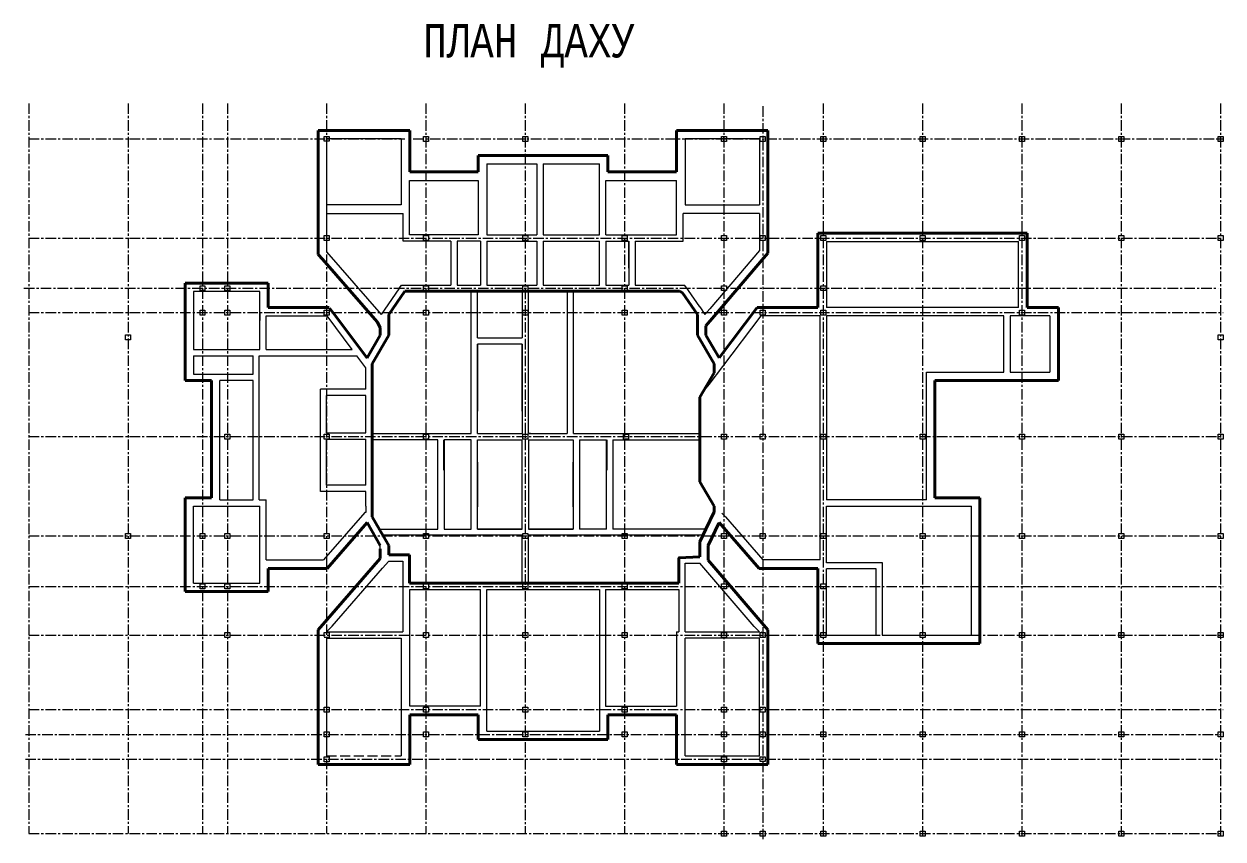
# Model space of a CAD drawing. Header units: millimetres. Extents: x -689206 to 4969298, y -1019800 to 703299.
# Drawn here: x 562722 to 635157, y 538194 to 587467 of the extents above; entities that cross this region are included whole.
import ezdxf

# ---------------------------------------------------------------- set-up
doc = ezdxf.new("R2010")
doc.units = ezdxf.units.MM
doc.linetypes.add('JIS_02_4.0', pattern=[5.5, 4, -1.5])
doc.linetypes.add('осеваяX2', pattern=[101.6, 63.5, -12.7, 12.7, -12.7])
for name, color, linetype, lineweight in [('несущие', 7, 'Continuous', 30), ('РАЗМЕРЫ', 7, 'Continuous', 9), ('стены', 7, 'Continuous', 20)]:
    doc.layers.add(name, color=color, linetype=linetype, lineweight=lineweight)
doc.styles.add('Аннотативный', font='isocteur.ttf', dxfattribs={"width": 0.7, "height": 250})

msp = doc.modelspace()

# ---------------------------------------------------------------- linework, layer by layer
at = {"layer": 'несущие', "linetype": 'ByBlock', "lineweight": 20, "ltscale": 150}
for p, q in [((590677.2, 579014), (593707.2, 579014)), ((594087.2, 579014), (597487.2, 579014)), ((599647.2, 574334), (599647.2, 571684.5)), ((611196.4, 574312), (622807.1, 574312)), ((622807.1, 570332), (622807.1, 574312)), ((594082.2, 572334), (594082.2, 571684.5)), ((594082.2, 571684.5), (597487.2, 571684.5)), ((597867.2, 571684.5), (598852.6, 571684.5)), ((598852.6, 571684.5), (599267.2, 571684.5)), ((599647.2, 571684.5), (602066.6, 571684.5)), ((602066.6, 571684.5), (602267.2, 571684.5)), ((602267.2, 571684.5), (602367.2, 571684.5)), ((602367.2, 571684.5), (602632.6, 571684.5)), ((602763.7, 571494.5), (602632.6, 571684.5)), ((589737.1, 562712), (589737.1, 571304.5)), ((590117.1, 568495.6), (590117.1, 571304.5)), ((592817.1, 571304.5), (592817.1, 568495.6)), ((593197.1, 562712), (593197.1, 571304.5)), ((595537.1, 571304.5), (595537.1, 562712)), ((595917.1, 562712), (595917.1, 571304.5)), ((602822.7, 571408.4), (602763.7, 571494.5)), ((603543.3, 570363.9), (602861.7, 571351.5)), ((622807.1, 570332), (611196.4, 570332)), ((621912.1, 569822), (611196.5, 569822)), ((624698.6, 569822), (622292.1, 569822)), ((590117.1, 568495.6), (592817.1, 568495.6)), ((590117.1, 562715.6), (590117.1, 568115.6)), ((592817.1, 568115.6), (590117.1, 568115.6)), ((592817.1, 568115.6), (592817.1, 562712)), ((583757.1, 562712), (589737.1, 562712)), ((587717.1, 562331.8), (583757.1, 562331.8)), ((587717.1, 556935.6), (587717.1, 562331.8)), ((588097.1, 562331.8), (588097.1, 556935.6)), ((589737.1, 556935.6), (589737.1, 562331.8)), ((590117.1, 562335.6), (592817.1, 562331.8)), ((590117.1, 556935.6), (590117.1, 562331.8)), ((592817.1, 556935.6), (592817.1, 562331.8)), ((593197.1, 562335.6), (595897.1, 562335.6)), ((593197.1, 562335.6), (593197.1, 556935.6)), ((595897.1, 562335.6), (595897.1, 556935.6)), ((595917.1, 562712), (603556.2, 562712)), ((596277.1, 562335.6), (596277.1, 556935.6)), ((597917.1, 556935.6), (597917.1, 562335.6)), ((598297.1, 562335.6), (603556.2, 562335.6)), ((598297.1, 562335.6), (598297.1, 556935.6)), ((604407.2, 558314), (604407.2, 557981.6)), ((584185.2, 556935.6), (587717.1, 556935.6)), ((592817.1, 556555.6), (584404.6, 556555.6)), ((588097.1, 556935.6), (589737.1, 556935.6)), ((592817.1, 556935.6), (590117.1, 556935.6)), ((592817.1, 553660), (592817.1, 556555.6)), ((595897.1, 556935.6), (593197.1, 556935.6)), ((593197.1, 553660), (593197.1, 556555.6)), ((603738.4, 556555.6), (593197.1, 556555.6)), ((597917.1, 556935.6), (596277.1, 556935.6)), ((603916.6, 556935.6), (598297.1, 556935.6)), ((603552.2, 555946.9), (603552.2, 556158.7)), ((585608.2, 554996), (585608.2, 550722)), ((586017.2, 555376), (586017.2, 553660)), ((602277.2, 555146), (602277.2, 555246)), ((602277.2, 555246), (603552.2, 555246)), ((602277.2, 555146), (602277.2, 553660)), ((586025.2, 546219.9), (586025.2, 553280)), ((602277.2, 553280), (602277.2, 550712)), ((581007.1, 550722), (585608.2, 550722)), ((602147.2, 550712), (602147.2, 546219.6)), ((602147.2, 550712), (602277.2, 550712)), ((602657.2, 550712), (607157.2, 550712)), ((606832.3, 551036), (607157.2, 550712)), ((581007.1, 550342), (585513.4, 550338)), ((607157.2, 550332), (602657.2, 550332)), ((590297.2, 546219.9), (586025.2, 546219.9)), ((597861.7, 546219.6), (602147.2, 546219.6)), ((590677.2, 544719.9), (597483.9, 544719.9)), ((602657.2, 543219.9), (607157.2, 543219.9))]:
    msp.add_line(p, q, dxfattribs=at)
at = {"layer": 'несущие', "linetype": 'ByBlock', "lineweight": 40, "ltscale": 150}
for p, q in [((610686.4, 574822), (610686.4, 570332)), ((623317.1, 574822), (610686.4, 574822)), ((623317.1, 570332), (623317.1, 574822)), ((577477.8, 570332), (581151.4, 570329.5)), ((607012.5, 570332), (604714.2, 567280.7)), ((610686.5, 570332), (607012.5, 570332)), ((625208.6, 570332), (623317.1, 570332)), ((583444.1, 567268.1), (581545.9, 569822)), ((577477.8, 553160), (572457.8, 553160)), ((607667.2, 549993), (607667.2, 542709.9)), ((586025.2, 545709.9), (590167.2, 545709.9)), ((590167.2, 544209.9), (590167.2, 545709.9)), ((602147.2, 545709.6), (597993.6, 545709.6)), ((597993.6, 544209.9), (597993.6, 545709.6)), ((597993.6, 544209.9), (590167.2, 544209.9)), ((580497.1, 542709.9), (586025.2, 542709.9)), ((602147.2, 542709.9), (602147.2, 543219.9)), ((607667.2, 542709.9), (602147.2, 542709.9))]:
    msp.add_line(p, q, dxfattribs=at)
at = {"layer": 'несущие', "color": 18, "linetype": 'ByBlock', "lineweight": 20, "ltscale": 150, "true_color": 0x000000}
for p, q in [((588517.2, 574334), (588517.2, 571684.5)), ((588897.2, 574334), (588897.2, 571684.5)), ((590297.2, 574334), (590297.2, 571684.5)), ((590677.2, 572334), (590677.2, 571684.5)), ((593707.2, 572334), (593707.2, 571684.5)), ((585373.9, 571455.7), (585531.8, 571684.5)), ((585531.8, 571684.5), (588517.2, 571684.5)), ((588897.2, 571684.5), (590297.2, 571684.5)), ((590677.2, 571684.5), (592005.6, 571684.5)), ((592005.6, 571684.5), (593707.2, 571684.5)), ((589737.1, 571304.5), (585729.7, 571304.5)), ((592005.6, 571304.5), (590117.1, 571304.5)), ((592817.1, 571304.5), (592005.6, 571304.5)), ((595537.1, 571304.5), (593197.1, 571304.5)), ((598852.6, 571304.5), (595917.1, 571304.5)), ((602066.6, 571304.5), (598852.6, 571304.5)), ((602267.2, 571304.5), (602066.6, 571304.5)), ((602367.2, 571304.5), (602267.2, 571304.5)), ((602367.2, 571304.5), (602436, 571304.5)), ((602551.4, 571137.3), (602436, 571304.5)), ((577347.8, 569822), (581035.9, 569822)), ((582544.7, 567792), (581035.9, 569822)), ((576557.1, 566292), (576557.1, 567412)), ((576937.1, 566292), (576937.1, 567412)), ((577347.8, 567792), (582544.7, 567792)), ((577347.8, 567412), (582827.1, 567412)), ((583377.1, 566672), (582827.1, 567412)), ((596277.1, 562335.6), (597917.1, 562335.6)), ((572967.8, 553670), (576967.8, 553670))]:
    msp.add_line(p, q, dxfattribs=at)
at = {"layer": 'несущие', "lineweight": 20}
for p, q in [((585685.6, 571240.6), (585729.7, 571304.5)), ((607227.7, 569822), (604910.2, 566758.3)), ((590117.1, 562712), (590117.1, 562715.6)), ((593197.1, 562712), (595537.1, 562712))]:
    msp.add_line(p, q, dxfattribs=at)
at = {"layer": 'несущие', "linetype": 'ByBlock', "lineweight": 20}
for p, q in [((602861.7, 571351.5), (602822.7, 571408.4)), ((604917, 557857), (604932, 557840.9))]:
    msp.add_line(p, q, dxfattribs=at)
at = {"layer": 'несущие', "linetype": 'JIS_02_4.0', "lineweight": 40, "ltscale": 150}
msp.add_line((581545.9, 569822), (581151.4, 570329.5), dxfattribs=at)
at = {"layer": 'несущие', "color": 18, "true_color": 0x000000}
for p, q in [((603543.3, 570363.9), (603543.8, 570364.2)), ((583450.2, 567278.7), (583444.1, 567268.1))]:
    msp.add_line(p, q, dxfattribs=at)
at = {"layer": 'несущие', "lineweight": 20, "ltscale": 150}
msp.add_line((610816.4, 569822), (607227.7, 569822), dxfattribs=at)
at = {"layer": 'несущие', "color": 18, "linetype": 'JIS_02_4.0', "lineweight": 20, "ltscale": 150, "true_color": 0x000000}
msp.add_line((610816.4, 569541.2), (610816.4, 569822), dxfattribs=at)
at = {"layer": 'несущие', "color": 18, "lineweight": 20, "true_color": 0x000000}
for p, q in [((589737.1, 562331.8), (588097.1, 562331.8)), ((590117.1, 562712), (592817.1, 562712)), ((607257.2, 550712), (607355.9, 550612))]:
    msp.add_line(p, q, dxfattribs=at)
at = {"layer": 'несущие', "linetype": 'JIS_02_4.0', "lineweight": 20, "ltscale": 150}
for p, q in [((581007.1, 550722), (581338.1, 551070.6)), ((581007.1, 543219.9), (585507.2, 543219.9))]:
    msp.add_line(p, q, dxfattribs=at)
at = {"layer": 'несущие', "color": 18, "lineweight": 30, "true_color": 0x000000}
msp.add_line((602147.2, 543157.5), (602147.2, 543019.9), dxfattribs=at)
at = {"layer": 'РАЗМЕРЫ', "linetype": 'JIS_02_4.0', "lineweight": 40, "ltscale": 150}
msp.add_line((580497.1, 573540), (580497.1, 573764.5), dxfattribs=at)
at = {"layer": 'РАЗМЕРЫ', "linetype": 'ByBlock', "lineweight": 40, "ltscale": 150}
for p, q in [((580752.1, 573247.3), (580497.1, 573540)), ((584052.7, 569457.8), (584247.1, 569121)), ((604714.2, 557327.2), (607131.6, 554556.8)), ((610686.6, 554556.8), (607131.6, 554556.8))]:
    msp.add_line(p, q, dxfattribs=at)
at = {"layer": 'РАЗМЕРЫ', "linetype": 'ByBlock', "lineweight": 40}
for p, q in [((607412.2, 573322.3), (607667.2, 573621.1)), ((584757.1, 569895.3), (585729.7, 571304.5)), ((585729.7, 571304.5), (602317.2, 571304.5)), ((602317.2, 571304.5), (602493.7, 571220.9)), ((602493.7, 571220.9), (603407.2, 569897.3)), ((584757.1, 568659), (584757.1, 569895.3)), ((603407.2, 569897.3), (603407.2, 568661)), ((604412.2, 569807.4), (603917.2, 569227.4)), ((583757.1, 566927), (584757.1, 568659)), ((603407.2, 568661), (604407.2, 566929)), ((583757.1, 557677), (583757.1, 566927)), ((604407.2, 566929), (604407.2, 566385.7)), ((604407.2, 566385.7), (603556.2, 564911.8)), ((603556.2, 564911.8), (603556.2, 559787.9)), ((603556.2, 559787.9), (604407.2, 558314)), ((604407.2, 557981.6), (603916.6, 556935.6)), ((604407.2, 558314), (604407.2, 557981.6)), ((584424, 556522), (583757.1, 557677)), ((584757.1, 555944.9), (584424, 556522)), ((603916.6, 556935.6), (603552.2, 556158.7)), ((584757.1, 555376), (584757.1, 555944.9)), ((603552.2, 556158.7), (603552.2, 555246)), ((586017.2, 555376), (584757.1, 555376)), ((586017.2, 553660), (586017.2, 555376)), ((603552.2, 555246), (602277.2, 555196)), ((602277.2, 555196), (602277.2, 553660)), ((602277.2, 553660), (586017.2, 553660))]:
    msp.add_line(p, q, dxfattribs=at)
at = {"layer": 'РАЗМЕРЫ', "color": 18, "true_color": 0x000000}
for p, q in [((592817.1, 568115.6), (590117.1, 568115.6)), ((590117.1, 568115.6), (590117.1, 566765.6)), ((592817.1, 566765.6), (592817.1, 568115.6)), ((590117.1, 566765.6), (590117.1, 564065.6)), ((592817.1, 566465.6), (592817.1, 566765.6)), ((592817.1, 566165.6), (592817.1, 566465.6)), ((592817.1, 565865.6), (592817.1, 566165.6)), ((592817.1, 565565.6), (592817.1, 565865.6)), ((592817.1, 565265.6), (592817.1, 565565.6)), ((592817.1, 564065.6), (592817.1, 565265.6)), ((592817.1, 564665.6), (592817.1, 564965.6)), ((592817.1, 564065.6), (592817.1, 564365.6)), ((593197.1, 564232), (593197.1, 564352)), ((595537.1, 564352), (595537.1, 562832)), ((590117.1, 562865.6), (590117.1, 564065.6)), ((592817.1, 564065.6), (592817.1, 562865.6)), ((592817.1, 564065.6), (592817.1, 562715.6)), ((590117.1, 562715.6), (590117.1, 562865.6)), ((595537.1, 562832), (595537.1, 562712)), ((593317.1, 562712), (593197.1, 562712)), ((593197.1, 562335.6), (595897.1, 562335.6)), ((590117.1, 560985.6), (590117.1, 559785.6)), ((590117.1, 560985.6), (590117.1, 560685.6)), ((592817.1, 558285.6), (592817.1, 560985.6)), ((593197.1, 560985.6), (593197.1, 559785.6)), ((593197.1, 560985.6), (593197.1, 560685.6)), ((595897.1, 558285.6), (595897.1, 560985.6)), ((590117.1, 560385.6), (590117.1, 560085.6)), ((593197.1, 560385.6), (593197.1, 560085.6)), ((590117.1, 559785.6), (590117.1, 559485.6)), ((590117.1, 559485.6), (590117.1, 559185.6)), ((593197.1, 559785.6), (593197.1, 559485.6)), ((593197.1, 559485.6), (593197.1, 559185.6)), ((590117.1, 559185.6), (590117.1, 558885.6)), ((590117.1, 558885.6), (590117.1, 558585.6)), ((590117.1, 558585.6), (590117.1, 558285.6)), ((593197.1, 559185.6), (593197.1, 558885.6)), ((593197.1, 558885.6), (593197.1, 558585.6)), ((593197.1, 558585.6), (593197.1, 558285.6)), ((590117.1, 556935.6), (592817.1, 556935.6)), ((593197.1, 556935.6), (595897.1, 556935.6))]:
    msp.add_line(p, q, dxfattribs=at)
at = {"layer": 'РАЗМЕРЫ', "linetype": 'ByBlock', "lineweight": 20}
for p, q in [((604910.2, 566758.3), (604093.7, 565674.2)), ((604093.7, 565674.2), (603918.3, 565441.3)), ((593197.1, 562712), (593197.1, 564232))]:
    msp.add_line(p, q, dxfattribs=at)
at = {"layer": 'РАЗМЕРЫ', "lineweight": 20}
msp.add_line((604875.6, 557901.3), (605095.9, 557665.4), dxfattribs=at)
at = {"layer": 'РАЗМЕРЫ', "lineweight": 20, "ltscale": 150}
for p, q in [((604932, 557840.9), (605095.9, 557665.4)), ((605095.9, 557665.4), (607363.4, 555066.8)), ((607480.6, 555066.8), (607363.4, 555066.8)), ((610816.5, 555066.8), (607480.6, 555066.8))]:
    msp.add_line(p, q, dxfattribs=at)
at = {"layer": 'РАЗМЕРЫ', "lineweight": 30}
msp.add_line((604714.2, 557327.2), (607131.6, 554556.8), dxfattribs=at)
at = {"layer": 'РАЗМЕРЫ', "linetype": 'ByBlock', "lineweight": 20, "ltscale": 150}
for p, q in [((614576.6, 554899.9), (611196.5, 554899.9)), ((614196.6, 554519.9), (611196.5, 554519.9)), ((614196.6, 550519.9), (614196.6, 554519.9)), ((614576.6, 550519.9), (614576.6, 554519.9))]:
    msp.add_line(p, q, dxfattribs=at)
at = {"layer": 'РАЗМЕРЫ', "color": 18, "linetype": 'JIS_02_4.0', "lineweight": 20, "ltscale": 150, "true_color": 0x000000}
msp.add_line((614576.6, 554519.9), (614576.6, 554899.9), dxfattribs=at)
at = {"layer": 'РАЗМЕРЫ', "color": 18, "lineweight": 25, "true_color": 0x000000}
msp.add_line((597483.6, 545536.7), (597483.9, 545536.7), dxfattribs=at)
at = {"layer": 'стены', "color": 18, "linetype": 'осеваяX2', "lineweight": 15, "ltscale": 10, "true_color": 0x000000}
for p, q in [((563007.1, 582667.4), (563007.1, 538519.9)), ((569007.1, 582667.4), (569007.1, 538519.9)), ((573507.1, 582667.4), (573507.1, 538519.9)), ((575007.1, 582667.4), (575007.1, 538519.9)), ((587007.1, 582667.4), (587007.1, 538519.9)), ((593007.1, 582667.4), (593007.1, 574674)), ((599007.1, 582667.4), (599007.1, 538519.9)), ((605007.1, 582667.4), (605007.1, 538372)), ((607347.2, 582489.4), (607347.2, 538193.9)), ((611007.1, 582667.4), (611007.1, 538372)), ((617007.1, 582667.4), (617007.1, 538372)), ((623007.1, 582667.4), (623007.1, 538372)), ((629007.1, 582667.4), (629007.1, 538369.9)), ((635007.1, 582667.4), (635007.1, 538372)), ((563007.1, 580524), (585725.2, 580524)), ((586235.2, 580522), (635157.1, 580522)), ((563007.1, 574522), (635157.1, 574522)), ((593007.1, 574522), (593007.1, 538519.9)), ((562721.5, 571494.5), (634871.5, 571494.5)), ((563007.1, 570022), (635157.1, 570022)), ((563007.1, 562522), (635157.1, 562522)), ((563007.1, 556522), (635157.1, 556522)), ((563007.1, 553470), (635157.1, 553470)), ((563007.1, 550522), (635157.1, 550522)), ((563007.1, 546019.9), (635157.1, 546019.9)), ((562804.8, 544519.9), (634954.8, 544519.9)), ((562804.8, 543019.9), (634954.8, 543019.9)), ((563007.1, 538519.9), (635157.1, 538519.9))]:
    msp.add_line(p, q, dxfattribs=at)
at = {"layer": 'стены', "color": 18, "linetype": 'осеваяX2', "ltscale": 10, "true_color": 0x000000}
msp.add_line((581007.1, 582667.4), (581007.1, 538519.9), dxfattribs=at)
at = {"layer": 'стены', "linetype": 'ByBlock', "lineweight": 40, "ltscale": 150}
for p, q in [((580497.1, 577004.6), (580497.1, 581032)), ((580497.1, 581032), (586025.2, 581032)), ((586025.2, 581032), (586025.2, 578524)), ((602139.2, 581032), (602139.2, 578524)), ((590167.2, 579524), (590167.2, 578524)), ((590167.2, 579524), (597997.2, 579524)), ((597997.2, 578524), (597997.2, 579524)), ((590167.2, 578524), (586025.2, 578524)), ((597997.2, 578524), (602139.2, 578524)), ((580497.1, 573764.5), (580497.1, 577004.6)), ((580752.1, 573247.3), (584052.7, 569457.8)), ((577477.8, 571802), (572457.8, 571802)), ((572457.8, 571802), (572457.8, 565912)), ((577477.8, 571802), (577477.8, 570332)), ((625208.6, 570332), (625208.6, 565914)), ((584247.1, 568659), (583450.2, 567278.7)), ((584247.1, 569121), (584247.1, 568659)), ((603917.2, 569227.4), (603917.2, 568661)), ((603917.2, 568661), (604714.2, 567280.7)), ((572967.8, 565912), (572457.8, 565912)), ((572967.8, 565912), (574047.1, 565912)), ((574047.1, 558822), (574047.1, 565912)), ((617747.3, 565914), (620469.4, 565914)), ((617747.3, 565914), (617747.3, 558824)), ((620469.4, 565914), (625208.6, 565914)), ((572457.8, 553160), (572457.8, 558822)), ((572457.8, 558822), (574047.1, 558822)), ((617747.3, 558824), (620469.4, 558824)), ((620469.4, 558824), (620469.4, 550009.9)), ((583450.2, 557325.2), (581032.8, 554554.8)), ((584247.1, 555944.9), (583450.2, 557325.2)), ((604693.8, 557292), (604062, 555944.9)), ((604062, 555054.1), (604062, 555944.9)), ((580497.1, 550839.5), (584247.1, 555144.9)), ((607667.2, 550839.5), (604062, 555054.1)), ((581032.8, 554554.8), (577477.8, 554554.8)), ((577477.8, 553160), (577477.8, 554554.8)), ((610686.6, 550009.9), (610686.6, 554556.8)), ((580497.1, 550839.5), (580497.1, 542709.9)), ((607667.2, 549993), (607667.2, 550839.5)), ((620469.4, 550009.9), (610686.6, 550009.9)), ((586025.2, 545709.9), (586025.2, 542709.9)), ((602147.2, 543157.5), (602147.2, 545709.6))]:
    msp.add_line(p, q, dxfattribs=at)
at = {"layer": 'стены', "linetype": 'ByBlock', "lineweight": 40}
for p, q in [((602139.2, 581032), (607667.2, 581032)), ((607667.2, 573621.1), (607667.2, 581032)), ((607412.2, 573322.3), (604412.2, 569807.4)), ((603917.2, 568661), (604417.2, 567795))]:
    msp.add_line(p, q, dxfattribs=at)
at = {"layer": 'стены', "linetype": 'ByBlock', "lineweight": 20, "ltscale": 150}
for p, q in [((585515.2, 580524), (581007.1, 580524)), ((581007.1, 580524), (581007.1, 576524)), ((585507.2, 580524), (585507.2, 576524)), ((602657.2, 580524), (602657.2, 576524)), ((590677.2, 579014), (590677.2, 574714)), ((593707.2, 579014), (593707.2, 574714)), ((594087.2, 579014), (594087.2, 574714)), ((597487.2, 574714), (597487.2, 579014)), ((586017.2, 574714), (586017.2, 578014)), ((586017.2, 578014), (590167.2, 578014)), ((590167.2, 578014), (590167.2, 574714)), ((597867.2, 574714), (597867.2, 578014)), ((597867.2, 578014), (602147.2, 578014)), ((602147.2, 574714), (602147.2, 578014)), ((585507.2, 576524), (581007.1, 576524)), ((581007.1, 576014), (581007.1, 573688.9)), ((607157.2, 576014), (602537.2, 576014)), ((602537.2, 574334), (602537.2, 576014)), ((590167.2, 574714), (586017.2, 574714)), ((590677.2, 574714), (593707.2, 574714)), ((594087.2, 574714), (597487.2, 574714)), ((597867.2, 574714), (602147.2, 574714)), ((594082.2, 574334), (594082.2, 572334)), ((597487.2, 571684.5), (597487.2, 574334)), ((597867.2, 574334), (599267.2, 574334)), ((597867.2, 574334), (597867.2, 571684.5)), ((599267.2, 574334), (599267.2, 571684.5)), ((599267.2, 572759.6), (599267.2, 574334)), ((599647.2, 574334), (602537.2, 574334)), ((607157.2, 573764), (604157.2, 570249.1)), ((603543.8, 570364.2), (603862, 569903.2)), ((611196.5, 569822), (611196.5, 558694)), ((622292.1, 569822), (622292.1, 566424)), ((624698.6, 569822), (624698.6, 566424)), ((617237.3, 558694), (617237.3, 566424)), ((617237.3, 566424), (621912.1, 566424)), ((622292.1, 566424), (624698.6, 566424)), ((603556.2, 559787.9), (603556.2, 562335.6)), ((604407.2, 558314), (603556.2, 559787.9)), ((617237.3, 558694), (611196.5, 558694)), ((604407.2, 557981.6), (603916.6, 556935.6)), ((611196.5, 558314), (619959.4, 558314)), ((619959.4, 550522), (619959.4, 558314)), ((583757.1, 557677), (584185.2, 556935.6)), ((603738.4, 556555.6), (603552.2, 556158.7)), ((603552.2, 555946.9), (603552.2, 555246)), ((584389.7, 554574.2), (584757.1, 554996)), ((584757.1, 555376), (586017.2, 555376)), ((584757.1, 554996), (585608.2, 554996)), ((602657.2, 550712), (602657.2, 554866)), ((602657.2, 554866), (603552, 554866)), ((606832.3, 551036), (603552, 554866)), ((581338.1, 551070.6), (584389.7, 554574.2)), ((611196.5, 550522), (611196.5, 554519.9)), ((586017.2, 553660), (592817.1, 553660)), ((593197.1, 553660), (602277.2, 553660)), ((586025.2, 553280), (590297.2, 553280)), ((590677.2, 553280), (597483.9, 553280)), ((597483.9, 553280), (597483.9, 544719.9)), ((597860.7, 553280), (602277.2, 553280)), ((597860.7, 553280), (597861.7, 546219.6)), ((611196.6, 550519.9), (614196.6, 550519.9)), ((614576.6, 550519.9), (619959.4, 550519.9)), ((585513.4, 550333), (585507.2, 543219.9)), ((602657.2, 543219.9), (602657.2, 550332)), ((607157.2, 543219.9), (607157.2, 550332))]:
    msp.add_line(p, q, dxfattribs=at)
at = {"layer": 'стены', "linetype": 'ByBlock', "lineweight": 20}
for p, q in [((607157.2, 580524), (602657.2, 580524)), ((607157.2, 580522), (607157.2, 576524)), ((602657.2, 576524), (607157.2, 576524)), ((590297.2, 574334), (588897.2, 574334))]:
    msp.add_line(p, q, dxfattribs=at)
at = {"layer": 'стены', "color": 18, "true_color": 0x000000}
for p, q in [((604857.1, 580522), (605157.1, 580522)), ((605007.1, 580372), (605007.1, 580672)), ((610857.1, 580522), (611157.1, 580522)), ((611007.1, 580372), (611007.1, 580672)), ((616857.1, 580522), (617157.1, 580522)), ((617007.1, 580372), (617007.1, 580672)), ((622857.1, 580522), (623157.1, 580522)), ((623007.1, 580372), (623007.1, 580672)), ((628857.1, 580522), (629157.1, 580522)), ((629007.1, 580372), (629007.1, 580672)), ((634857.1, 580522), (635157.1, 580522)), ((635007.1, 580372), (635007.1, 580672)), ((602657.2, 576524), (602809.2, 576524)), ((597867.2, 574334), (597941.2, 574334)), ((599141.2, 574334), (599267.2, 574334)), ((599267.2, 572714), (599267.2, 572759.6)), ((585004, 570252.9), (584757.1, 569895.3)), ((585004, 570252.9), (584757.1, 569895.3)), ((576967.8, 570049.1), (576967.8, 569539.1)), ((584247.1, 569967.9), (584302.4, 569903.2)), ((584247.1, 568659), (583747.1, 567793)), ((584757.1, 568659), (584257.1, 567793)), ((603407.2, 568661), (604407.2, 566929)), ((584247.1, 555944.9), (583747.1, 556810.9)), ((584757.1, 555944.9), (584404.6, 556555.6)), ((584247.1, 555144.9), (584247.1, 555944.9)), ((584247.1, 555144.9), (584247.1, 555944.9)), ((584757.1, 555944.9), (584757.1, 555376)), ((584757.1, 555944.9), (584757.1, 555376)), ((580497.1, 550839.5), (584247.1, 555144.9)), ((580497.1, 550839.5), (584247.1, 555144.9)), ((580497.1, 549993), (580497.1, 550839.5)), ((580497.1, 549993), (580497.1, 550839.5)), ((607667.2, 549993), (607667.2, 550839.5)), ((622857.1, 550522), (623157.1, 550522)), ((623007.1, 550372), (623007.1, 550672)), ((628857.1, 550519.9), (629157.1, 550519.9)), ((629007.1, 550369.9), (629007.1, 550669.9)), ((634857.1, 550522), (635157.1, 550522)), ((635007.1, 550372), (635007.1, 550672))]:
    msp.add_line(p, q, dxfattribs=at)
at = {"layer": 'стены', "color": 18, "lineweight": 30, "true_color": 0x000000}
for p, q in [((597637.2, 579524), (597997.2, 579524)), ((607667.2, 576014), (607667.2, 577005.2)), ((607667.2, 576014), (607667.2, 575935.8)), ((603234.2, 570150.6), (603233.2, 570149.5)), ((604714.2, 557327.2), (606676.9, 555077.9)), ((604714.2, 557327.2), (606686.6, 555066.8)), ((603552.2, 555945.5), (603552, 555944.9)), ((607131.6, 554556.8), (608095.8, 554556.8)), ((605190.2, 552951), (605192.1, 552951)), ((605294.7, 552831), (605294.9, 552831)), ((607667.2, 550841.5), (607571, 550952))]:
    msp.add_line(p, q, dxfattribs=at)
at = {"layer": 'стены', "color": 18, "linetype": 'ByBlock', "lineweight": 20, "ltscale": 150, "true_color": 0x000000}
for p, q in [((581007.1, 576014), (585627.2, 576014)), ((585627.2, 574334), (585627.2, 576014)), ((588517.2, 574334), (585627.2, 574334)), ((590677.2, 574334), (593707.2, 574334)), ((590677.2, 574334), (590677.2, 572334)), ((593707.2, 574334), (593707.2, 572334)), ((594082.2, 574334), (597487.2, 574334)), ((581007.1, 573688.9), (584303.3, 569904.5)), ((576967.8, 571292), (572967.8, 571292)), ((572967.8, 571292), (572967.8, 567792)), ((576967.8, 567792), (576967.8, 571292)), ((577347.8, 567792), (577347.8, 569822)), ((603407.2, 569461), (603407.2, 569897.3)), ((603407.2, 568661), (603407.2, 569461)), ((583757.1, 566927), (584757.1, 568659)), ((572967.8, 567792), (576967.8, 567792)), ((572967.8, 567412), (572967.8, 566292)), ((572967.8, 567412), (576557.1, 567412)), ((576937.1, 567412), (577347.8, 567412)), ((583757.1, 562712), (583757.1, 566927)), ((604407.2, 566385.7), (604407.2, 566929)), ((572967.8, 566292), (576557.1, 566292)), ((574557.1, 558692), (574557.1, 565912)), ((576557.1, 565912), (574557.1, 565912)), ((576557.1, 558692), (576557.1, 565912)), ((576937.1, 558692), (576937.1, 566292)), ((583377.1, 565392), (583377.1, 566292)), ((603556.2, 564911.8), (604407.2, 566385.7)), ((580627.1, 559212), (580627.1, 565392)), ((583377.1, 565392), (580627.1, 565392)), ((581007.1, 562751.9), (581007.1, 565012)), ((583377.1, 565012), (581007.1, 565012)), ((583377.1, 562751.9), (583377.1, 565012)), ((603556.2, 563185.8), (603556.2, 564911.8)), ((603556.2, 562712), (603556.2, 563185.8)), ((581007.1, 562751.9), (583377.1, 562751.9)), ((581007.1, 559592), (581007.1, 562372)), ((581007.1, 562372), (583377.1, 562371.9)), ((583757.1, 557932), (583757.1, 562331.8)), ((583377.1, 559212), (580627.1, 559212)), ((583377.1, 559592), (581007.1, 559592)), ((583377.1, 558312), (583377.1, 559212)), ((574557.1, 558692), (576557.1, 558692)), ((576937.1, 558692), (577347.8, 558692)), ((577347.8, 555064.8), (577347.8, 558692)), ((572967.8, 553670), (572967.8, 558312)), ((572967.8, 558312), (576967.8, 558312)), ((576967.8, 553670), (576967.8, 558312)), ((583315.4, 557932), (580813.6, 555064.8)), ((583377.1, 557932), (583315.4, 557932)), ((583377.1, 558312), (583377.1, 557932)), ((577347.8, 555064.8), (580813.6, 555064.8)), ((590297.2, 546219.9), (590297.2, 553280)), ((590677.2, 544719.9), (590677.2, 553280)), ((581007.1, 550342), (581007.1, 543219.9))]:
    msp.add_line(p, q, dxfattribs=at)
at = {"layer": 'стены', "color": 18, "linetype": 'ByBlock', "lineweight": 20, "true_color": 0x000000}
for p, q in [((607157.2, 576014), (607157.2, 573764)), ((585373.9, 571455.7), (584303.3, 569904.5)), ((583377.1, 566292), (583377.1, 566672))]:
    msp.add_line(p, q, dxfattribs=at)
at = {"layer": 'стены', "color": 18, "lineweight": 20, "true_color": 0x000000}
for p, q in [((611196.5, 574312), (611196.5, 570332)), ((603407.2, 569897.3), (602551.4, 571137.3)), ((603862, 569903.2), (604157.2, 570249.1)), ((610816.6, 555066.8), (610816.4, 569541.2)), ((583377.1, 559592), (583377.1, 562371.9)), ((611196.5, 554899.9), (611196.5, 558314))]:
    msp.add_line(p, q, dxfattribs=at)
at = {"layer": 'стены', "lineweight": 20}
for p, q in [((584757.1, 569895.3), (585685.6, 571240.6)), ((621912.1, 566424), (621912.1, 569822))]:
    msp.add_line(p, q, dxfattribs=at)
at = {"layer": 'стены', "color": 18, "linetype": 'JIS_02_4.0', "lineweight": 20, "ltscale": 150, "true_color": 0x000000}
for p, q in [((584757.1, 569459), (584757.1, 569895.3)), ((584757.1, 568659), (584757.1, 569459)), ((583757.1, 557932), (583757.1, 557677))]:
    msp.add_line(p, q, dxfattribs=at)
at = {"layer": 'стены', "color": 18, "lineweight": 25, "true_color": 0x000000}
for p, q in [((588097.1, 560491.8), (588097.1, 562331.8)), ((597917.1, 562335.6), (597917.1, 560495.6))]:
    msp.add_line(p, q, dxfattribs=at)
at = {"layer": 'стены', "color": 18, "linetype": 'JIS_02_4.0', "lineweight": 30, "ltscale": 150, "true_color": 0x000000}
msp.add_line((604693.8, 557292), (604714.2, 557327.2), dxfattribs=at)
at = {"layer": 'стены', "linetype": 'JIS_02_4.0', "lineweight": 20, "ltscale": 150}
for p, q in [((584404.6, 556555.6), (584757.1, 555944.9)), ((584757.1, 555944.9), (584757.1, 555376))]:
    msp.add_line(p, q, dxfattribs=at)
at = {"layer": 'стены', "linetype": 'JIS_02_4.0', "lineweight": 40, "ltscale": 150}
msp.add_line((584247.1, 555144.9), (584247.1, 555944.9), dxfattribs=at)
at = {"layer": 'стены', "color": 18, "true_color": 0x000000}
for points in [[(580857.1, 580674), (581157.1, 580674), (581157.1, 580374), (580857.1, 580374)], [(586857.1, 580672), (587157.1, 580672), (587157.1, 580372), (586857.1, 580372)], [(592857.1, 580672), (593157.1, 580672), (593157.1, 580372), (592857.1, 580372)], [(604857.1, 580672), (605157.1, 580672), (605157.1, 580372), (604857.1, 580372)], [(607197.2, 580669.9), (607497.2, 580669.9), (607497.2, 580369.9), (607197.2, 580369.9)], [(610857.1, 580672), (611157.1, 580672), (611157.1, 580372), (610857.1, 580372)], [(616857.1, 580672), (617157.1, 580672), (617157.1, 580372), (616857.1, 580372)], [(622857.1, 580672), (623157.1, 580672), (623157.1, 580372), (622857.1, 580372)], [(628857.1, 580672), (629157.1, 580672), (629157.1, 580372), (628857.1, 580372)], [(634857.1, 580672), (635157.1, 580672), (635157.1, 580372), (634857.1, 580372)], [(580857.1, 574672), (581157.1, 574672), (581157.1, 574372), (580857.1, 574372)], [(586857.1, 574672), (587157.1, 574672), (587157.1, 574372), (586857.1, 574372)], [(592857.1, 574672), (593157.1, 574672), (593157.1, 574372), (592857.1, 574372)], [(598857.1, 574672), (599157.1, 574672), (599157.1, 574372), (598857.1, 574372)], [(604857.1, 574672), (605157.1, 574672), (605157.1, 574372), (604857.1, 574372)], [(607197.2, 574669.9), (607497.2, 574669.9), (607497.2, 574369.9), (607197.2, 574369.9)], [(610857.1, 574672), (611157.1, 574672), (611157.1, 574372), (610857.1, 574372)], [(616857.1, 574672), (617157.1, 574672), (617157.1, 574372), (616857.1, 574372)], [(622857.1, 574672), (623157.1, 574672), (623157.1, 574372), (622857.1, 574372)], [(628857.1, 574672), (629157.1, 574672), (629157.1, 574372), (628857.1, 574372)], [(634857.1, 574672), (635157.1, 574672), (635157.1, 574372), (634857.1, 574372)], [(573357.1, 571644.5), (573657.1, 571644.5), (573657.1, 571344.5), (573357.1, 571344.5)], [(574857.1, 571644.5), (575157.1, 571644.5), (575157.1, 571344.5), (574857.1, 571344.5)], [(586857.1, 571644.5), (587157.1, 571644.5), (587157.1, 571344.5), (586857.1, 571344.5)], [(592857.1, 571644.5), (593157.1, 571644.5), (593157.1, 571344.5), (592857.1, 571344.5)], [(598857.1, 571644.5), (599157.1, 571644.5), (599157.1, 571344.5), (598857.1, 571344.5)], [(604857.1, 571644.5), (605157.1, 571644.5), (605157.1, 571344.5), (604857.1, 571344.5)], [(610857.1, 571644.5), (611157.1, 571644.5), (611157.1, 571344.5), (610857.1, 571344.5)], [(573357.1, 570173), (573657.1, 570173), (573657.1, 569873), (573357.1, 569873)], [(574857.1, 570173), (575157.1, 570173), (575157.1, 569873), (574857.1, 569873)], [(580857.1, 570172), (581157.1, 570172), (581157.1, 569872), (580857.1, 569872)], [(586857.1, 570172), (587157.1, 570172), (587157.1, 569872), (586857.1, 569872)], [(592857.1, 570172), (593157.1, 570172), (593157.1, 569872), (592857.1, 569872)], [(598857.1, 570172), (599157.1, 570172), (599157.1, 569872), (598857.1, 569872)], [(604857.1, 570172), (605157.1, 570172), (605157.1, 569872), (604857.1, 569872)], [(607197.2, 570172), (607497.2, 570172), (607497.2, 569872), (607197.2, 569872)], [(610857.1, 570172), (611157.1, 570172), (611157.1, 569872), (610857.1, 569872)], [(622857.1, 570172), (623157.1, 570172), (623157.1, 569872), (622857.1, 569872)], [(568857.1, 568672), (569157.1, 568672), (569157.1, 568372), (568857.1, 568372)], [(634857.1, 568672), (635157.1, 568672), (635157.1, 568372), (634857.1, 568372)], [(574857.1, 562672), (575157.1, 562672), (575157.1, 562372), (574857.1, 562372)], [(580857.1, 562672), (581157.1, 562672), (581157.1, 562372), (580857.1, 562372)], [(586857.1, 562672), (587157.1, 562672), (587157.1, 562372), (586857.1, 562372)], [(592857.1, 562672), (593157.1, 562672), (593157.1, 562372), (592857.1, 562372)], [(598932.1, 562672), (599232.1, 562672), (599232.1, 562372), (598932.1, 562372)], [(604857.1, 562672), (605157.1, 562672), (605157.1, 562372), (604857.1, 562372)], [(607197.2, 562672), (607497.2, 562672), (607497.2, 562372), (607197.2, 562372)], [(610857.1, 562672), (611157.1, 562672), (611157.1, 562372), (610857.1, 562372)], [(616857.1, 562672), (617157.1, 562672), (617157.1, 562372), (616857.1, 562372)], [(622857.1, 562672), (623157.1, 562672), (623157.1, 562372), (622857.1, 562372)], [(628857.1, 562672), (629157.1, 562672), (629157.1, 562372), (628857.1, 562372)], [(634857.1, 562672), (635157.1, 562672), (635157.1, 562372), (634857.1, 562372)], [(568857.1, 556672), (569157.1, 556672), (569157.1, 556372), (568857.1, 556372)], [(573357.1, 556672), (573657.1, 556672), (573657.1, 556372), (573357.1, 556372)], [(574857.1, 556672), (575157.1, 556672), (575157.1, 556372), (574857.1, 556372)], [(580857.1, 556672), (581157.1, 556672), (581157.1, 556372), (580857.1, 556372)], [(586857.1, 556672), (587157.1, 556672), (587157.1, 556372), (586857.1, 556372)], [(592857.1, 556672), (593157.1, 556672), (593157.1, 556372), (592857.1, 556372)], [(598857.1, 556672), (599157.1, 556672), (599157.1, 556372), (598857.1, 556372)], [(604857.1, 556672), (605157.1, 556672), (605157.1, 556372), (604857.1, 556372)], [(607197.2, 556672), (607497.2, 556672), (607497.2, 556372), (607197.2, 556372)], [(610857.1, 556672), (611157.1, 556672), (611157.1, 556372), (610857.1, 556372)], [(616857.1, 556672), (617157.1, 556672), (617157.1, 556372), (616857.1, 556372)], [(622857.1, 556672), (623157.1, 556672), (623157.1, 556372), (622857.1, 556372)], [(628857.1, 556672), (629157.1, 556672), (629157.1, 556372), (628857.1, 556372)], [(634857.1, 556672), (635157.1, 556672), (635157.1, 556372), (634857.1, 556372)], [(573357.1, 553620), (573657.1, 553620), (573657.1, 553320), (573357.1, 553320)], [(574857.1, 553620), (575157.1, 553620), (575157.1, 553320), (574857.1, 553320)], [(586857.1, 553621), (587157.1, 553621), (587157.1, 553321), (586857.1, 553321)], [(598857.1, 553621), (599157.1, 553621), (599157.1, 553321), (598857.1, 553321)], [(604857.1, 553621), (605157.1, 553621), (605157.1, 553321), (604857.1, 553321)], [(610857.1, 553620), (611157.1, 553620), (611157.1, 553320), (610857.1, 553320)], [(574857.1, 550672), (575157.1, 550672), (575157.1, 550372), (574857.1, 550372)], [(586857.1, 550672), (587157.1, 550672), (587157.1, 550372), (586857.1, 550372)], [(592857.1, 550669.9), (593157.1, 550669.9), (593157.1, 550369.9), (592857.1, 550369.9)], [(598857.1, 550669.9), (599157.1, 550669.9), (599157.1, 550369.9), (598857.1, 550369.9)], [(604857.1, 550672), (605157.1, 550672), (605157.1, 550372), (604857.1, 550372)], [(607197.2, 550674), (607497.2, 550674), (607497.2, 550374), (607197.2, 550374)], [(610857.1, 550672), (611157.1, 550672), (611157.1, 550372), (610857.1, 550372)], [(616857.1, 550672), (617157.1, 550672), (617157.1, 550372), (616857.1, 550372)], [(622857.1, 550672), (623157.1, 550672), (623157.1, 550372), (622857.1, 550372)], [(628857.1, 550669.9), (629157.1, 550669.9), (629157.1, 550369.9), (628857.1, 550369.9)], [(634857.1, 550672), (635157.1, 550672), (635157.1, 550372), (634857.1, 550372)], [(580857.1, 546169.9), (581157.1, 546169.9), (581157.1, 545869.9), (580857.1, 545869.9)], [(586857.1, 546169.9), (587157.1, 546169.9), (587157.1, 545869.9), (586857.1, 545869.9)], [(592857.1, 546169.9), (593157.1, 546169.9), (593157.1, 545869.9), (592857.1, 545869.9)], [(598857.1, 546169.9), (599157.1, 546169.9), (599157.1, 545869.9), (598857.1, 545869.9)], [(604857.1, 546169.9), (605157.1, 546169.9), (605157.1, 545869.9), (604857.1, 545869.9)], [(607197.2, 546172), (607497.2, 546172), (607497.2, 545872), (607197.2, 545872)], [(580857.1, 544669.9), (581157.1, 544669.9), (581157.1, 544369.9), (580857.1, 544369.9)], [(586857.1, 544669.9), (587157.1, 544669.9), (587157.1, 544369.9), (586857.1, 544369.9)], [(592857.1, 544669.9), (593157.1, 544669.9), (593157.1, 544369.9), (592857.1, 544369.9)], [(598857.1, 544669.9), (599157.1, 544669.9), (599157.1, 544369.9), (598857.1, 544369.9)], [(604857.1, 544672), (605157.1, 544672), (605157.1, 544372), (604857.1, 544372)], [(607197.2, 544672), (607497.2, 544672), (607497.2, 544372), (607197.2, 544372)], [(610857.1, 544672), (611157.1, 544672), (611157.1, 544372), (610857.1, 544372)], [(616857.1, 544672), (617157.1, 544672), (617157.1, 544372), (616857.1, 544372)], [(622857.1, 544672), (623157.1, 544672), (623157.1, 544372), (622857.1, 544372)], [(628857.1, 544669.9), (629157.1, 544669.9), (629157.1, 544369.9), (628857.1, 544369.9)], [(634857.1, 544672), (635157.1, 544672), (635157.1, 544372), (634857.1, 544372)], [(580857.1, 543169.9), (581157.1, 543169.9), (581157.1, 542869.9), (580857.1, 542869.9)], [(604857.1, 543169.9), (605157.1, 543169.9), (605157.1, 542869.9), (604857.1, 542869.9)], [(607197.2, 543172), (607497.2, 543172), (607497.2, 542872), (607197.2, 542872)], [(604857.1, 538672), (605157.1, 538672), (605157.1, 538372), (604857.1, 538372)], [(607197.2, 538672), (607497.2, 538672), (607497.2, 538372), (607197.2, 538372)], [(610857.1, 538672), (611157.1, 538672), (611157.1, 538372), (610857.1, 538372)], [(616857.1, 538672), (617157.1, 538672), (617157.1, 538372), (616857.1, 538372)], [(622857.1, 538672), (623157.1, 538672), (623157.1, 538372), (622857.1, 538372)], [(628857.1, 538669.9), (629157.1, 538669.9), (629157.1, 538369.9), (628857.1, 538369.9)], [(634857.1, 538672), (635157.1, 538672), (635157.1, 538372), (634857.1, 538372)]]:
    msp.add_lwpolyline(points, close=True, dxfattribs=at)
for points in [[(593007.1, 553621), (593157.1, 553621), (593157.1, 553321), (592857.1, 553321), (592857.1, 553621), (592917.1, 553621)], [(580857.1, 550442), (580857.1, 550672), (581157.1, 550672), (581157.1, 550372), (580857.1, 550372)]]:
    msp.add_lwpolyline(points, dxfattribs=at)

# ---------------------------------------------------------------- texts
at = {"layer": 'стены', "insert": (586841.2, 587467.4), "char_height": 2025.25, "width": 76858.328, "attachment_point": 1, "style": 'Аннотативный'}
msp.add_mtext('ПЛАН ДАХУ', dxfattribs=at)

doc.saveas('drawing.dxf')
